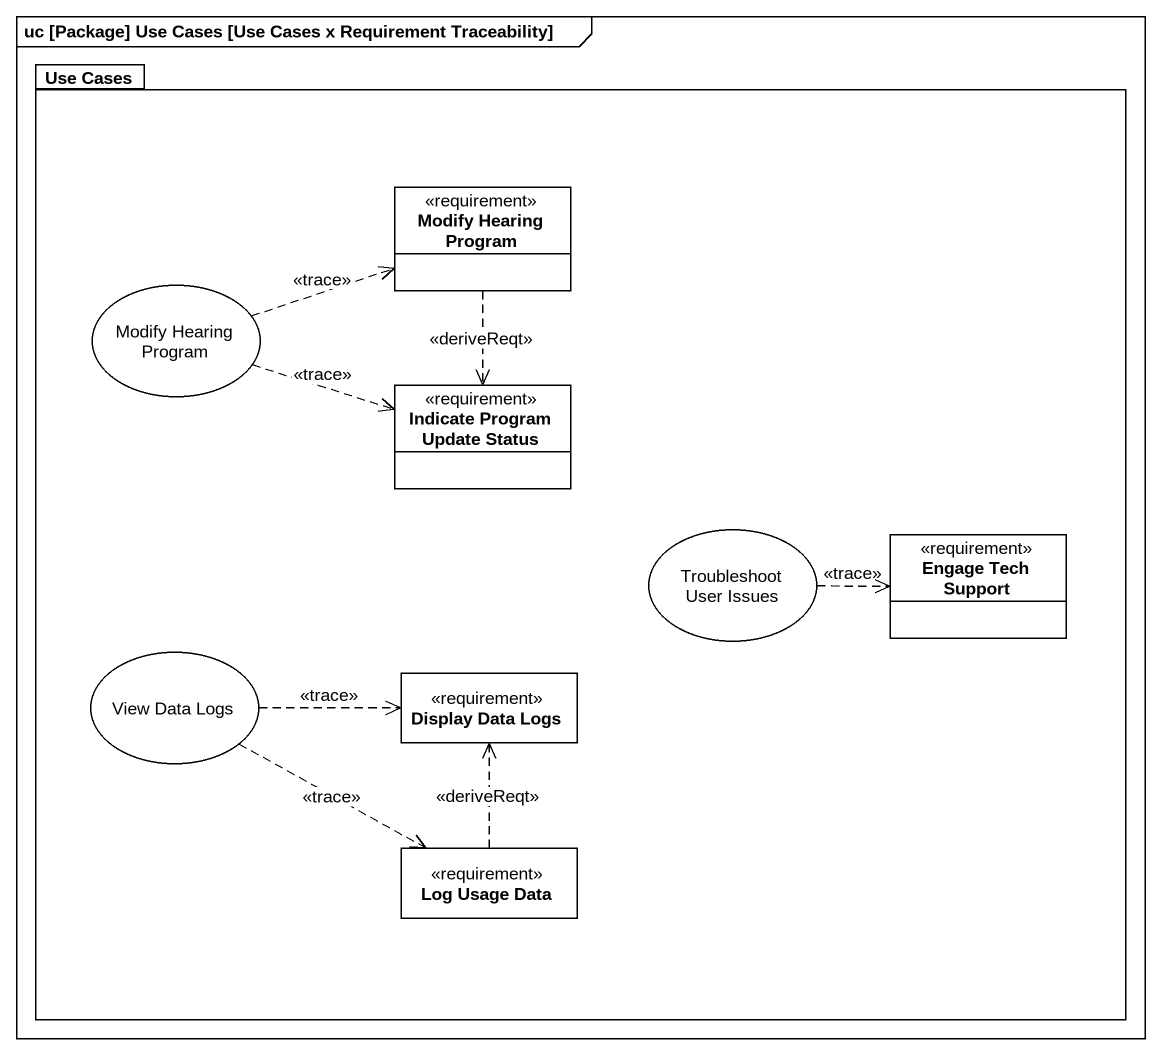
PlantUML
@startuml
mainframe uc [Package] Use Cases [Use Cases x Requirement Traceability]
allowmixing
hide circle
hide empty members
package "Use Cases" as Use_Cases {
  class "Modify Hearing Program" as Modify_Hearing_Program <<requirement>>
  usecase "Modify Hearing Program" as Modify_Hearing_Program_2
  class "Indicate Program Update Status" as Indicate_Program_Update <<requirement>>
  usecase "Troubleshoot User Issues" as Troubleshoot_User_Issues
  class "Engage Tech Support" as Engage_Tech_Support <<requirement>>
  usecase "View Data Logs" as View_Data_Logs
  class "Display Data Logs" as Display_Data_Logs <<requirement>>
  class "Log Usage Data" as Log_Usage_Data <<requirement>>
}
Modify_Hearing_Program ..> Indicate_Program_Update : <<deriveReqt>>
Modify_Hearing_Program_2 .right.> Modify_Hearing_Program : <<trace>>
Modify_Hearing_Program_2 .right.> Indicate_Program_Update : <<trace>>
Troubleshoot_User_Issues .right.> Engage_Tech_Support : <<trace>>
View_Data_Logs .right.> Display_Data_Logs : <<trace>>
View_Data_Logs .right.> Log_Usage_Data : <<trace>>
Log_Usage_Data .up.> Display_Data_Logs : <<deriveReqt>>
@enduml
